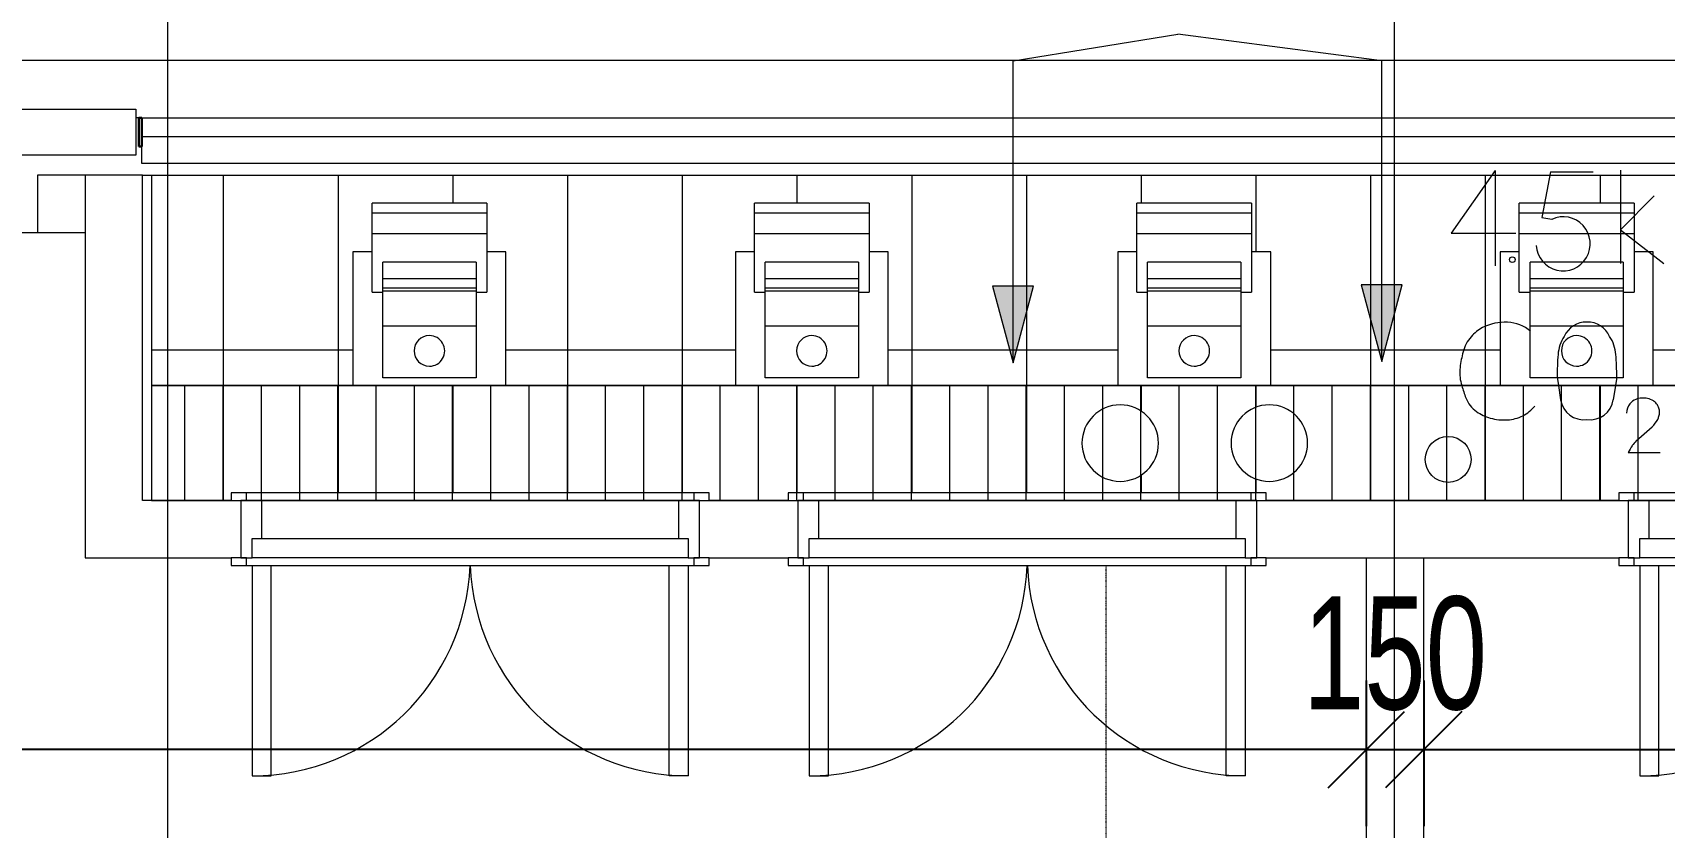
# Model space of a CAD drawing. Header units: millimetres. Extents: x 12827 to 109288, y -12264 to 68487.
# Drawn here: x 46102 to 50369, y 43703 to 45780 of the extents above; entities that cross this region are included whole.
import ezdxf

# ---------------------------------------------------------------- set-up
doc = ezdxf.new("R2010")
doc.units = ezdxf.units.MM
doc.linetypes.add('Hidden 0_6', pattern=[1.2, 0.6, -0.6])
for name, color, linetype, lineweight in [('A-ANNO-DIMS', 211, 'Continuous', 5), ('A-DETL', 90, 'Continuous', 9), ('A-DETL-GENF', 92, 'Continuous', 20), ('A-DETL-THIN', 151, 'Continuous', 9), ('A-DOOR', 31, 'Continuous', 20), ('A-DOOR-FRAM', 31, 'Continuous', 30), ('A-FLOR', 192, 'Continuous', 9), ('A-FLOR-PATT', 8, 'Continuous', 9), ('A-GLAZ-CWMG', 51, 'Continuous', 20), ('A-WALL', 113, 'Continuous', 20), ('E-ELEC-FIXT', 91, 'Continuous', 9), ('G-ANNO-TEXT', 231, 'Continuous', 5)]:
    doc.layers.add(name, color=color, linetype=linetype, lineweight=lineweight)
doc.styles.add('Arial_1', font='arial.ttf', dxfattribs={"width": 0.7, "height": 295.05988})
doc.dimstyles.new('Linear_-_1_5mm_Arial', dxfattribs={"dimscale": 304.8, "dimtxt": 300, "dimasz": 0.656168, "dimexe": 0.656168, "dimexo": 0.0625, "dimgap": 0.328084, "dimtad": 1, "dimdec": 0, "dimzin": 0, "dimdsep": 46, "dimtxsty": 'Arial_1', "dimblk1": 'OBLIQUE', "dimblk2": 'OBLIQUE', "dimsah": 1, "dimcen": 0.09, "dimadec": 0, "dimazin": 0, "dimtfac": 1, "dimtdec": 4, "dimtix": 1, "dimtmove": 0, "dimatfit": 3, "dimfxl": 0.656168, "dimfxlon": 1, "dimtvp": 1, "dimtolj": 1, "dimtzin": 0, "dimarcsym": 2})
doc.dimstyles.new('Linear_-_1_5mm_Arial_1', dxfattribs={"dimscale": 304.8, "dimtxt": 300, "dimasz": 0.656168, "dimexe": 0.656168, "dimexo": 0.0625, "dimgap": 0.328084, "dimtad": 1, "dimdec": 0, "dimzin": 0, "dimdsep": 46, "dimtxsty": 'Arial_1', "dimblk1": 'OBLIQUE', "dimblk2": 'OBLIQUE', "dimsah": 1, "dimcen": 0.09, "dimadec": 0, "dimazin": 0, "dimtfac": 1, "dimtdec": 4, "dimtix": 1, "dimtmove": 2, "dimatfit": 3, "dimfxl": 0.656168, "dimfxlon": 1, "dimtvp": 1, "dimtolj": 1, "dimtzin": 0, "dimarcsym": 2})

# ---------------------------------------------------------------- blocks, each defined once
blk = doc.blocks.new('Anthena_1500MM - Antenna_1500MM-4849316-Copy of 2_F')
at = {"layer": 'E-ELEC-FIXT'}
for p, q in [((350, 200), (0, 200)), ((0, 200), (0, 150)), ((350, -200), (350, 200)), ((-127.2, 150), (-101.2, 150)), ((-127.2, 150), (-127.2, -150)), ((-101.2, 150), (-46.9, 150)), ((-101.2, 150), (-101.2, -150)), ((-46.9, 150), (105.7, 150)), ((-46.9, 150), (-46.9, -150)), ((105.7, 121.9), (105.7, 150)), ((27, 121.9), (69.5, 121.9)), ((27, 121.9), (27, -121.9)), ((69.5, 121.9), (95.4, 121.9)), ((69.5, -121.9), (69.5, 121.9)), ((95.4, 121.9), (102.9, 121.9)), ((95.4, 121.9), (95.4, -121.9)), ((102.9, 121.9), (194.1, 121.9)), ((102.9, 121.9), (102.9, -121.9)), ((194.1, 121.9), (329.5, 121.9)), ((194.1, 121.9), (194.1, -121.9)), ((329.5, 121.9), (329.5, -121.9)), ((69.5, -121.9), (27, -121.9)), ((95.4, -121.9), (69.5, -121.9)), ((102.9, -121.9), (95.4, -121.9)), ((194.1, -121.9), (102.9, -121.9)), ((105.7, -150), (105.7, -121.9)), ((329.5, -121.9), (194.1, -121.9)), ((-101.2, -150), (-127.2, -150)), ((-46.9, -150), (-101.2, -150)), ((105.7, -150), (-46.9, -150)), ((0, -150), (0, -200)), ((0, -200), (350, -200))]:
    blk.add_line(p, q, dxfattribs=at)
for start, end in [(360, 180), (180, 360)]:
    blk.add_arc((259.1, 0), 40, start, end, dxfattribs=at)
blk = doc.blocks.new('Anthena_1500MM - Antenna_1500MM-V21-Copy of 2_F')
at = {"layer": 'E-ELEC-FIXT'}
for p, q in [((350, 200), (0, 200)), ((0, 200), (0, 150)), ((350, -200), (350, 200)), ((-127.2, 150), (-101.2, 150)), ((-127.2, 150), (-127.2, -150)), ((-101.2, 150), (-46.9, 150)), ((-101.2, 150), (-101.2, -150)), ((-46.9, 150), (105.7, 150)), ((-46.9, 150), (-46.9, -150)), ((105.7, 121.9), (105.7, 150)), ((27, 121.9), (69.5, 121.9)), ((27, 121.9), (27, -121.9)), ((69.5, 121.9), (95.4, 121.9)), ((69.5, -121.9), (69.5, 121.9)), ((95.4, 121.9), (102.9, 121.9)), ((95.4, 121.9), (95.4, -121.9)), ((102.9, 121.9), (194.1, 121.9)), ((102.9, 121.9), (102.9, -121.9)), ((194.1, 121.9), (329.5, 121.9)), ((194.1, 121.9), (194.1, -121.9)), ((329.5, 121.9), (329.5, -121.9)), ((69.5, -121.9), (27, -121.9)), ((95.4, -121.9), (69.5, -121.9)), ((102.9, -121.9), (95.4, -121.9)), ((194.1, -121.9), (102.9, -121.9)), ((105.7, -150), (105.7, -122.8)), ((329.5, -121.9), (194.1, -121.9)), ((-101.2, -150), (-127.2, -150)), ((-46.9, -150), (-101.2, -150)), ((105.7, -150), (-46.9, -150)), ((0, -150), (0, -200)), ((0, -200), (350, -200))]:
    blk.add_line(p, q, dxfattribs=at)
for start, end in [(360, 180), (180, 360)]:
    blk.add_arc((259.1, 0), 40, start, end, dxfattribs=at)
blk = doc.blocks.new('DLN-Access Panel__AP08_ - _AP08_ 1200 x 2200 _WH_-14686138-Copy of 2_F')
at = {"layer": 'A-DOOR', "lineweight": 15}
for p, q in [((-570, -95), (-570, -645)), ((-520, -645), (-520, -95)), ((520, -645), (520, -95)), ((570, -95), (570, -645)), ((-570, -645), (-520, -645)), ((570, -645), (520, -645))]:
    blk.add_line(p, q, dxfattribs=at)
for centre, start, end in [((-570, -75), 270, 357.9706), ((570, -75), 182.0294, 270)]:
    blk.add_arc(centre, 570, start, end, dxfattribs=at)
at = {"layer": 'A-DOOR-FRAM', "lineweight": 15}
for p, q in [((-585, 95), (-625, 95)), ((-625, 95), (-625, 75)), ((-585, 75), (-585, 95)), ((585, 95), (-585, 95)), ((585, 95), (585, 75)), ((625, 95), (585, 95)), ((625, 75), (625, 95)), ((-625, 75), (-585, 75)), ((-545, 75), (-600, 75)), ((-600, 75), (-600, -75)), ((-545, -25), (-545, 75)), ((545, 75), (-545, 75)), ((545, 75), (545, -25)), ((600, 75), (545, 75)), ((585, 75), (625, 75)), ((600, -75), (600, 75)), ((-570, -75), (-570, -25)), ((-570, -25), (-545, -25)), ((-545, -25), (545, -25)), ((545, -25), (570, -25)), ((570, -25), (570, -75)), ((-585, -75), (-625, -75)), ((-625, -75), (-625, -95)), ((-600, -75), (-570, -75)), ((-585, -95), (-585, -75)), ((570, -75), (-570, -75)), ((570, -75), (600, -75)), ((585, -75), (585, -95)), ((625, -75), (585, -75)), ((625, -95), (625, -75)), ((-625, -95), (-585, -95)), ((-585, -95), (585, -95)), ((585, -95), (625, -95))]:
    blk.add_line(p, q, dxfattribs=at)
blk = doc.blocks.new('Rectangular Mullion - DLN_40 x 120mm _WD_-15980745-Copy of 2_F')
at = {"layer": 'A-GLAZ-CWMG'}
for p, q in [((40647.3, 45580), (46371.3, 45580)), ((46371.3, 45580), (46371.3, 45460)), ((46371.3, 45460), (40647.3, 45460))]:
    blk.add_line(p, q, dxfattribs=at)
blk = doc.blocks.new('Rectangular Mullion - EW3b-15980692-Copy of 2_F')
at = {"layer": 'A-GLAZ-CWMG'}
for p, q in [((46387.3, 45558), (51871.3, 45558)), ((51871.3, 45508), (46387.3, 45508)), ((46387.3, 45438), (46387.3, 45482.5)), ((51871.3, 45438), (46387.3, 45438))]:
    blk.add_line(p, q, dxfattribs=at)
blk = doc.blocks.new('Rectangular Mullion - DLN_8 x 75mm _WD_-V37-Copy of 2_F')
at = {"layer": 'A-GLAZ-CWMG', "lineweight": 30}
for p, q in [((-8, 37.5), (0, 37.5)), ((-8, -37.5), (-8, 37.5)), ((0, 37.5), (0, -37.5)), ((0, -37.5), (-8, -37.5))]:
    blk.add_line(p, q, dxfattribs=at)
blk = doc.blocks.new('DLN_2D- CO2F_E - COFE-V45-Copy of 2_F')
at = {"layer": 'A-DETL-GENF'}
for p, q in [((-17.3, 748.2), (-131.7, 584.8)), ((-17.3, 748.2), (-17.3, 498.9)), ((127.7, 744.7), (104.6, 625.9)), ((127.7, 744.7), (239.3, 744.7)), ((310.6, 749.5), (310.6, 505.3)), ((310.6, 593.7), (398.7, 681.9)), ((593.9, 651.6), (593.9, 489.4)), ((104.6, 625.9), (130.7, 620.8)), ((-131.7, 584.8), (37, 584.8)), ((310.6, 593.7), (423.7, 505.3)), ((463.2, 351.9), (623.2, 351.9)), ((463.2, 351.9), (463.2, 186)), ((686.3, 351.9), (856.3, 351.9)), ((686.3, 351.9), (686.3, 186)), ((463.2, 242.8), (593.2, 242.8)), ((686.3, 242.8), (816.3, 242.8)), ((144.8, 208.3), (148.3, 186)), ((148.3, 186), (154.2, 149.1)), ((297.4, 186), (291.6, 149.1)), ((301, 208.3), (297.4, 186)), ((463.2, 186), (463.2, 97.1)), ((686.3, 186), (686.3, 97.1)), ((686.3, 97.1), (856.3, 97.1)), ((351.6, 41.5), (393.3, 78.6)), ((330.8, 11.3), (414.5, 11.3))]:
    blk.add_line(p, q, dxfattribs=at)
for centre, radius in [((27.8, 515.4), 7.48), ((646.9, 118.2), 3), ((887.2, 118.2), 3), ((-140, -6.8), 60)]:
    blk.add_circle(centre, radius, dxfattribs=at)
for centre, radius, start, end in [((584.9, 589.2), 116.4, 146.781, 161.219), ((539, 619.3), 61.4, 118.4863, 146.781), ((539, 619.3), 61.4, 87.5137, 118.4863), ((538.4, 607.6), 73.2, 66.4863, 87.5137), ((544.7, 622), 57.4, 31.0497, 66.4863), ((160.8, 556.8), 70.7, 183.8046, 115.1955), ((550.8, 600.8), 80.3, 161.219, 180.781), ((653, 602.2), 182.6, 180.781, 189.219), ((556.9, 586.6), 85.2, 189.219, 210.781), ((539, 575.9), 64.4, 210.781, 239.219), ((539, 575.9), 64.4, 239.219, 271.0549), ((539, 575.9), 64.4, 271.0549, 328.5853), ((520.1, 489.4), 73.8, 218.3959, 0), ((9.8, 218.4), 133.5, 87.6545, 116.6047), ((11.2, 253), 98.9, 49.3487, 87.6545), ((220.8, 289.2), 62.8, 88.1154, 155.8846), ((225, 289.2), 62.8, 24.1154, 91.8846), ((-3.7, 248.5), 100.5, 139.3393, 165.241), ((-3.7, 248.5), 100.5, 117.3794, 139.3393), ((246.2, 259.9), 99.2, 146.4031, 175.5969), ((199.6, 259.9), 99.2, 4.4031, 33.5969), ((190.9, 195.7), 302.2, 164.9644, 172.7557), ((977, 203.7), 832.2, 175.5969, 179.6803), ((-531.2, 203.7), 832.2, 0.3197, 4.4031), ((2, 220.3), 111.7, 173.0655, 194.7367), ((290.2, 299.4), 410.6, 195.1825, 196.0397), ((290.2, 299.4), 410.6, 196.0397, 200.7734), ((-22, 180.7), 76.5, 200.5788, 234.8357), ((9.8, 196.2), 99.8, 297.0921, 320.3091), ((215.5, 158.8), 62.1, 189, 276.8019), ((230.2, 158.8), 62.1, 263.1981, 351), ((366.1, 113.7), 39.4, 141.0169, 178.9831), ((366.1, 113.7), 39.4, 112.8661, 141.0169), ((366.1, 113.7), 39.4, 90.3809, 112.8661), ((372.1, 109.6), 44, 77.7176, 98.2824), ((371.2, 105.3), 48.4, 58.2824, 77.7176), ((381.1, 121.3), 29.6, 35.7176, 58.2824), ((370.2, 113.4), 43.1, 18.2824, 35.7176), ((1.7, 216.2), 119.2, 235.3378, 254.6622), ((7, 236.9), 140.6, 254.7908, 273.2092), ((9.8, 196.2), 99.8, 272.9079, 297.0921), ((334.4, 139.8), 84.9, 313.9551, 330.0449), ((299.9, 141.6), 116.8, 337.7231, 342.2769), ((384.5, 118.2), 28, 357.7176, 18.2824), ((382.8, 115.1), 29.7, 342.2769, 3.7231), ((457.2, -49.8), 140.4, 145.8137, 154.1863), ((407.5, -16), 80.3, 134.1863, 145.8137)]:
    blk.add_arc(centre, radius, start, end, dxfattribs=at)
blk = doc.blocks.new('_Oblique')
at = {"color": 0, "linetype": 'ByBlock', "lineweight": -2}
blk.add_line((-0.5, -0.5), (0.5, 0.5), dxfattribs=at)
blk = doc.blocks.new('DIMBLOCK22-Copy of 2_F')
at = {"layer": 'A-ANNO-DIMS', "color": 0, "lineweight": -2, "transparency": 16777216}
for p, q in [((37789.3, 44087), (37789.3, 43706)), ((49589.3, 44087), (49589.3, 43706)), ((37789.3, 43906), (43289.2, 43906)), ((49589.3, 43906), (44246.3, 43906))]:
    blk.add_line(p, q, dxfattribs=at)
at = {"layer": 'Defpoints', "color": 0, "transparency": 16777216}
for p in [(37789.3, 44106), (49589.3, 44106), (49589.3, 43906)]:
    blk.add_point(p, dxfattribs=at)
at = {"layer": 'A-ANNO-DIMS', "color": 0, "lineweight": -2, "transparency": 16777216, "xscale": 200, "yscale": 200, "zscale": 200, "rotation": 180}
blk.add_blockref('_Oblique', (37789.3, 43906), dxfattribs=at)
at = {"layer": 'A-ANNO-DIMS', "color": 0, "lineweight": -2, "transparency": 16777216, "xscale": 200, "yscale": 200, "zscale": 200}
blk.add_blockref('_Oblique', (49589.3, 43906), dxfattribs=at)
at = {"layer": 'A-ANNO-DIMS', "color": 0, "transparency": 16777216, "insert": (43297, 44208.8), "char_height": 295.06, "width": 941.538, "attachment_point": 1, "line_spacing_factor": 0.938532, "style": 'Arial_1'}
blk.add_mtext('\\A1;11800', dxfattribs=at)
blk = doc.blocks.new('DIMBLOCK23-Copy of 2_F')
at = {"layer": 'A-ANNO-DIMS', "color": 0, "lineweight": -2, "transparency": 16777216}
for p, q in [((49589.3, 44087), (49589.3, 43706)), ((49739.3, 44087), (49739.3, 43706)), ((49589.3, 43906), (49389.3, 43906)), ((49589.3, 43906), (49739.3, 43906)), ((49739.3, 43906), (49939.3, 43906))]:
    blk.add_line(p, q, dxfattribs=at)
at = {"layer": 'Defpoints', "color": 0, "transparency": 16777216}
for p in [(49589.3, 44106), (49739.3, 44106), (49739.3, 43906)]:
    blk.add_point(p, dxfattribs=at)
at = {"layer": 'A-ANNO-DIMS', "color": 0, "lineweight": -2, "transparency": 16777216, "xscale": 200, "yscale": 200, "zscale": 200}
blk.add_blockref('_Oblique', (49589.3, 43906), dxfattribs=at)
at = {"layer": 'A-ANNO-DIMS', "color": 0, "lineweight": -2, "transparency": 16777216, "xscale": 200, "yscale": 200, "zscale": 200, "rotation": 180}
blk.add_blockref('_Oblique', (49739.3, 43906), dxfattribs=at)
at = {"layer": 'A-ANNO-DIMS', "color": 0, "transparency": 16777216, "insert": (49664.3, 44156.7), "char_height": 295.06, "width": 564.923, "attachment_point": 5, "style": 'Arial_1'}
blk.add_mtext('\\A1;150', dxfattribs=at)
blk = doc.blocks.new('DIMBLOCK24-Copy of 2_F')
at = {"layer": 'A-ANNO-DIMS', "color": 0, "lineweight": -2, "transparency": 16777216}
for p, q in [((49739.3, 44087), (49739.3, 43706)), ((59509.3, 44087), (59509.3, 43706)), ((49739.3, 43906), (59509.3, 43906))]:
    blk.add_line(p, q, dxfattribs=at)
at = {"layer": 'Defpoints', "color": 0, "transparency": 16777216}
for p in [(49739.3, 44106), (59509.3, 44106), (59509.3, 43906)]:
    blk.add_point(p, dxfattribs=at)
at = {"layer": 'A-ANNO-DIMS', "color": 0, "lineweight": -2, "transparency": 16777216, "xscale": 200, "yscale": 200, "zscale": 200, "rotation": 180}
blk.add_blockref('_Oblique', (49739.3, 43906), dxfattribs=at)
at = {"layer": 'A-ANNO-DIMS', "color": 0, "lineweight": -2, "transparency": 16777216, "xscale": 200, "yscale": 200, "zscale": 200}
blk.add_blockref('_Oblique', (59509.3, 43906), dxfattribs=at)
at = {"layer": 'A-ANNO-DIMS', "color": 0, "transparency": 16777216, "insert": (54624.3, 44156.7), "char_height": 295.06, "width": 753.231, "attachment_point": 5, "style": 'Arial_1'}
blk.add_mtext('\\A1;9770', dxfattribs=at)

msp = doc.modelspace()

# ---------------------------------------------------------------- hatches: boundary and pattern name
at = {"layer": 'A-DETL-GENF', "lineweight": 9}
h = msp.add_hatch(dxfattribs=at)
h.set_pattern_fill('FP_7', color=50, style=0, pattern_type=2)
h.set_pattern_definition([(90, (0, 0), (-100, 6e-15), [])])
h.paths.add_polyline_path([(51652.02937, 44557.48547), (51889.29296, 44557.48547), (51889.29296, 44857.48546), (46412.29296, 44857.48546), (46412.29296, 44557.48547), (51212.76638, 44557.48547)], flags=0)
at = {"layer": 'A-FLOR-PATT'}
h = msp.add_hatch(dxfattribs=at)
h.set_pattern_fill('FP_6', color=256, style=0, pattern_type=2)
h.set_pattern_definition([(0, (49001, 34150.45), (0, 600), []), (90, (49000.97, 34150.45), (-300, 2e-14), [])])
h.paths.add_polyline_path([(51652.02937, 44857.48546), (51889.29296, 44857.48546), (51888.68234, 45407.48546), (46412.29296, 45406.88547), (46412.29296, 44857.48546), (46939.29296, 44857.48547), (46939.29296, 45207.48547), (46989.29296, 45207.48547), (46989.29296, 45334.64418), (47289.29296, 45334.64418), (47289.29296, 45207.48547), (47339.29296, 45207.48547), (47339.29296, 44857.48547), (47939.29296, 44857.48546), (47939.29296, 45207.48547), (47989.29296, 45207.48547), (47989.29296, 45334.64418), (48289.29296, 45334.64418), (48289.29296, 45207.48547), (48339.29296, 45207.48547), (48339.29296, 44857.48546), (48939.29296, 44857.48546), (48939.29296, 45207.48547), (48989.29296, 45207.48547), (48989.29296, 45334.64418), (49289.29296, 45334.64418), (49289.29296, 45207.48547), (49339.29296, 45207.48547), (49339.29296, 44857.48546), (49939.29296, 44857.48547), (49939.29296, 45207.48547), (49989.29296, 45207.48547), (49989.29296, 45334.64418), (50289.29296, 45334.64418), (50289.29296, 45207.48547), (50339.29296, 45207.48547), (50339.29296, 44857.48547), (50939.29296, 44857.48547), (50939.29296, 45207.48547), (50989.29296, 45207.48547), (50989.29296, 45334.64418), (51289.29296, 45334.64418), (51289.29296, 45207.48547), (51339.29296, 45207.48547), (51339.29296, 44857.48547)], flags=0)
h = msp.add_hatch(dxfattribs=at)
h.set_pattern_fill('FP_2', color=256, style=0, pattern_type=2)
h.set_pattern_definition([(0, (49001, 33150.45), (0, 600), []), (90, (49000.97, 33150.45), (-300, 2e-14), [])])
h.paths.add_polyline_path([(51652.02937, 44557.48547), (51889.29296, 44557.48547), (51889.29296, 44857.48546), (46412.29355, 44857.48546), (46412.29296, 44557.48547), (46620.95963, 44557.48547), (46620.95963, 44577.48547), (47870.95963, 44577.48547), (47870.95963, 44557.48547), (48077.6263, 44557.48547), (48077.6263, 44577.48547), (49327.6263, 44577.48547), (49327.6263, 44557.48547), (50249.29296, 44557.48547), (50249.29296, 44577.48547), (51499.29296, 44576.1674), (51499.29296, 44557.48547)], flags=0)
h.paths.add_polyline_path([(48945.72579, 44607.2675), (48919.84389, 44610.67492), (48895.72579, 44620.66496), (48875.01511, 44636.55682), (48859.12325, 44657.2675), (48849.13321, 44681.3856), (48845.72579, 44707.2675), (48849.13321, 44733.14941), (48859.12325, 44757.2675), (48875.01511, 44777.97818), (48895.72579, 44793.87004), (48919.84389, 44803.86008), (48945.72579, 44807.2675), (48971.6077, 44803.86008), (48995.72579, 44793.87004), (49016.45148, 44777.95862), (49032.32833, 44757.2675), (49042.31837, 44733.14941), (49045.72579, 44707.2675), (49042.31837, 44681.3856), (49032.32833, 44657.2675), (49016.43647, 44636.55682), (48995.72579, 44620.66496), (48971.6077, 44610.67492)], flags=0)
h.paths.add_polyline_path([(49335.72579, 44607.2675), (49309.84389, 44610.67492), (49285.72579, 44620.66496), (49265.01511, 44636.55682), (49249.12325, 44657.2675), (49239.13321, 44681.3856), (49235.72579, 44707.2675), (49239.13321, 44733.14941), (49249.12325, 44757.2675), (49265.01511, 44777.97818), (49285.72579, 44793.87004), (49309.84389, 44803.86008), (49335.72579, 44807.2675), (49361.6077, 44803.86008), (49385.72579, 44793.87004), (49406.43647, 44777.97818), (49422.32833, 44757.2675), (49432.31837, 44733.14941), (49435.72579, 44707.2675), (49432.31837, 44681.3856), (49422.32833, 44657.2675), (49406.43647, 44636.55682), (49385.72579, 44620.66496), (49361.6077, 44610.67492)], flags=0)
at = {"layer": 'G-ANNO-TEXT'}
for points in [[(48665.4368, 44917.11467), (48719.02664, 45117.11467), (48611.84697, 45117.11467)], [(49629.46738, 44920.87574), (49683.05722, 45120.87574), (49575.87754, 45120.87574)]]:
    msp.add_hatch(color=130, dxfattribs=at).paths.add_polyline_path(points, flags=0)

# ---------------------------------------------------------------- linework, layer by layer
at = {"layer": 'A-DETL', "linetype": 'Hidden 0_6'}
msp.add_line((48909.29296, 38907.48546), (48909.29296, 44387.48547), dxfattribs=at)
at = {"layer": 'A-DETL-THIN'}
for p, q in [((49661.93387, 48831.84136), (49661.93387, 44857.48546)), ((51889.29296, 44857.48546), (46412.29296, 44857.48546)), ((46412.29296, 44857.48546), (46412.29296, 44557.48547)), ((49661.93387, 44857.48546), (49661.93387, 44557.48547)), ((46412.29296, 44557.48547), (51889.29296, 44557.48547)), ((49661.93387, 44557.48547), (49661.93387, 37710.62702))]:
    msp.add_line(p, q, dxfattribs=at)
at = {"layer": 'A-FLOR', "lineweight": 20}
for p, q in [((46379.29296, 45557.48547), (46371.29296, 45557.48547)), ((46389.29296, 45407.48547), (51889.29296, 45407.48547)), ((40764.29296, 45257.48546), (46114.29296, 45257.48546))]:
    msp.add_line(p, q, dxfattribs=at)
at = {"layer": 'A-FLOR'}
for p, q in [((46412.29296, 45407.48547), (46412.29296, 44557.48547)), ((46412.29296, 44857.48546), (46939.29296, 44857.48546)), ((47339.29296, 44857.48546), (47939.29296, 44857.48546)), ((48339.29296, 44857.48546), (48939.29296, 44857.48546)), ((49339.29296, 44857.48546), (49939.29296, 44857.48546)), ((50339.29296, 44857.48546), (50939.29296, 44857.48546))]:
    msp.add_line(p, q, dxfattribs=at)
for centre, start, end in [((48945.72579, 44707.2675), 90, 270), ((48945.72579, 44707.2675), 270, 90), ((49335.72579, 44707.2675), 90, 270), ((49335.72579, 44707.2675), 270, 90)]:
    msp.add_arc(centre, 100, start, end, dxfattribs=at)
at = {"layer": 'A-WALL'}
for p, q in [((63139.29296, 45707.48546), (37639.29302, 45707.48546)), ((46379.29296, 45557.48546), (46371.29296, 45557.48546)), ((46114.29296, 45407.48547), (46114.29296, 45257.48547)), ((46389.29296, 45407.48547), (46114.29296, 45407.48547)), ((46239.29296, 45407.48547), (46239.29296, 44407.48547)), ((46389.29296, 44557.48547), (46389.29296, 45407.48547)), ((46114.29296, 45257.48547), (46239.29296, 45257.48547)), ((46620.95963, 44557.48547), (46389.29296, 44557.48547)), ((48077.6263, 44557.48547), (47870.95963, 44557.48547)), ((50249.29296, 44557.48547), (49327.6263, 44557.48547)), ((46239.29296, 44407.48547), (46620.95963, 44407.48547)), ((47870.95963, 44407.48547), (48077.6263, 44407.48547)), ((49327.6263, 44407.48547), (50249.29296, 44407.48547)), ((49589.29296, 44407.48547), (49589.29296, 35957.48546)), ((49739.29296, 39757.48546), (49739.29296, 44407.48547))]:
    msp.add_line(p, q, dxfattribs=at)
at = {"layer": 'G-ANNO-TEXT', "color": 130}
for p, q in [((46455.04715, 41758.58702), (46455.04715, 47452.49406)), ((48665.4368, 45707.02789), (49096.14842, 45776.66601)), ((49629.46738, 45707.02789), (49096.14842, 45776.66601)), ((48665.4368, 44917.11467), (48665.4368, 45707.02789)), ((49629.46738, 44920.87574), (49629.46738, 45707.02789)), ((48719.02664, 45117.11467), (48611.84697, 45117.11467)), ((48611.84697, 45117.11467), (48665.4368, 44917.11467)), ((48665.4368, 44917.11467), (48719.02664, 45117.11467)), ((49683.05722, 45120.87574), (49575.87754, 45120.87574)), ((49575.87754, 45120.87574), (49629.46738, 44920.87574)), ((49629.46738, 44920.87574), (49683.05722, 45120.87574))]:
    msp.add_line(p, q, dxfattribs=at)

# ---------------------------------------------------------------- block references
at = {"layer": 'A-DETL-GENF'}
msp.add_blockref('DLN_2D- CO2F_E - COFE-V45-Copy of 2_F', (49943.26518, 44671.47172), dxfattribs=at)
at = {"layer": 'A-DOOR', "lineweight": 15}
for p in [(47245.95963, 44482.48547), (48702.6263, 44482.48547), (50874.29296, 44482.48547)]:
    msp.add_blockref('DLN-Access Panel__AP08_ - _AP08_ 1200 x 2200 _WH_-14686138-Copy of 2_F', p, dxfattribs=at)
at = {"layer": 'A-GLAZ-CWMG'}
for name in ['Rectangular Mullion - DLN_40 x 120mm _WD_-15980745-Copy of 2_F', 'Rectangular Mullion - EW3b-15980692-Copy of 2_F']:
    msp.add_blockref(name, (0, 0), dxfattribs=at)
at = {"layer": 'A-GLAZ-CWMG', "extrusion": (0, 0, -1)}
msp.add_blockref('Rectangular Mullion - DLN_8 x 75mm _WD_-V37-Copy of 2_F', (-46379.29296, 45519.98547), dxfattribs=at)
at = {"layer": 'E-ELEC-FIXT', "rotation": 270.0000000000001}
for name, p in [('Anthena_1500MM - Antenna_1500MM-4849316-Copy of 2_F', (47139.29296, 45207.48547)), ('Anthena_1500MM - Antenna_1500MM-4849316-Copy of 2_F', (48139.29296, 45207.48547)), ('Anthena_1500MM - Antenna_1500MM-V21-Copy of 2_F', (49139.29296, 45207.48547)), ('Anthena_1500MM - Antenna_1500MM-4849316-Copy of 2_F', (50139.29296, 45207.48547))]:
    msp.add_blockref(name, p, dxfattribs=at)

# ---------------------------------------------------------------- dimensions: what is measured, and where the dimension line sits
at = {"layer": 'A-ANNO-DIMS'}
for base, p1, p2, override, picture, middle in [((49739.29296, 43906.04987), (49589.29296, 44106.04987), (49739.29296, 44106.04987), {"dimpost": '<>', "dimfxl": 150}, 'DIMBLOCK23-Copy of 2_F', (49664.29296, 44156.69947)), ((59509.29296, 43906.04987), (49739.29296, 44106.04987), (59509.29296, 44106.04987), {"dimpost": '<>', "dimfxl": 9770}, 'DIMBLOCK24-Copy of 2_F', (54624.29296, 44156.69947))]:
    dim = msp.add_linear_dim(base=base, p1=p1, p2=p2, dimstyle='Linear_-_1_5mm_Arial', override=override, dxfattribs=at)
    dim.commit()
    dim.dimension.update_dxf_attribs({"geometry": picture, "text_midpoint": middle})
dim = msp.add_linear_dim(base=(49589.29296, 43906.04987), p1=(37789.29302, 44106.04987), p2=(49589.29296, 44106.04987), dimstyle='Linear_-_1_5mm_Arial_1', override={"dimpost": '<>', "dimfxl": 11799.999943}, dxfattribs=at)
dim.commit()
dim.dimension.update_dxf_attribs({"geometry": 'DIMBLOCK22-Copy of 2_F', "text_midpoint": (43767.75453, 44012.11747), "dimtype": 160})

doc.saveas('drawing.dxf')
